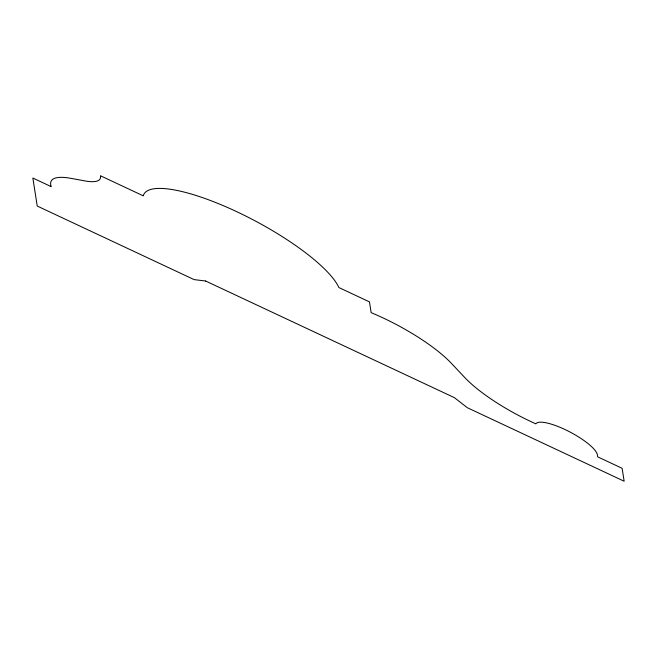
<?xml version="1.0" encoding="UTF-8"?>
<svg xmlns="http://www.w3.org/2000/svg" width="657" height="657" viewBox="0 0 657 657"><rect width="100%" height="100%" fill="white"/><g stroke="black" fill="none" stroke-linecap="round" stroke-linejoin="round"><path stroke-width="0.99" d="M205.657 281.024L194.102 279.603L37.244 206.06L32.85 178.031L51.189 186.629A70.956 18.363 28 0 1 70.751 178.318L85.04 180.938A54.761 14.175 28 0 0 100.464 175.764L143.259 195.827A110.902 28.703 28 0 1 236.348 211.497A110.902 28.703 28 0 1 338.897 287.552L369.464 301.883L371.156 312.666A82.642 21.385 28 0 1 451.244 363.198L464.926 377.685A80.499 20.835 28 0 0 535.857 423.855A34.731 8.993 28 0 1 567.812 430.893A34.731 8.993 28 0 1 597.328 454.677L597.665 456.829L622.122 468.301L624.15 481.236L467.291 407.693L454.389 397.649L205.657 281.024"/></g></svg>
